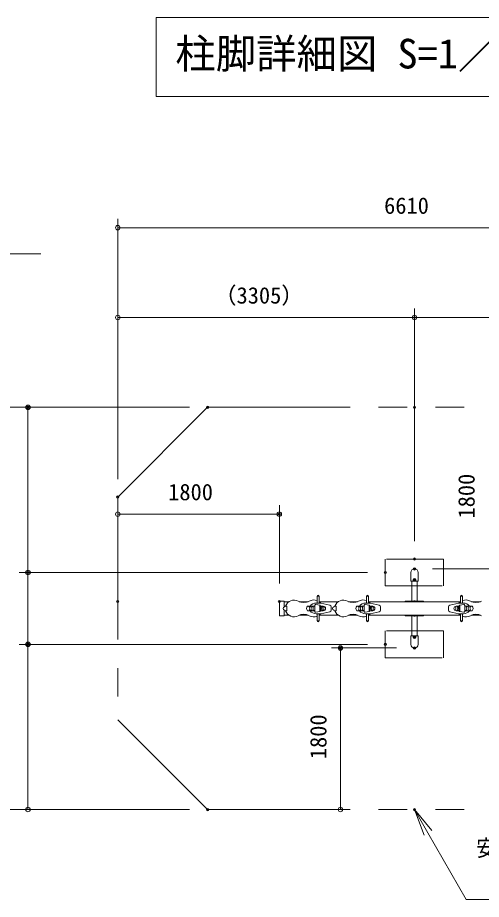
# Model space of a CAD drawing. Units: millimetres at full size, sheet at 1:10, with parts at other scales. Extents: x 5 to 8405, y -12 to 5952.
# Drawn here: x 6318 to 7351, y 1122 to 3086 of the extents above; entities that cross this region are included whole.
import ezdxf
from ezdxf.enums import TextEntityAlignment as Align

# ---------------------------------------------------------------- set-up
doc = ezdxf.new("R2010")
doc.units = ezdxf.units.MM
doc.header["$LTSCALE"] = 10
doc.header["$PDMODE"] = 32
doc.header["$PDSIZE"] = 5
doc.linetypes.add('USER1', pattern=[19.05, 12.7, -6.35])
doc.linetypes.add('USER3', pattern=[63.5, 31.75, -6.35, 6.35, -6.35, 6.35, -6.35])
doc.layers.add('LY_5', color=7, linetype='Continuous', lineweight=0)
doc.layers.add('LY_6', color=7, linetype='Continuous', lineweight=0)
doc.styles.add('ＭＳ ゴシック', font='')
doc.styles.get('ＭＳ ゴシック').set_extended_font_data('MS Gothic')

# ---------------------------------------------------------------- blocks, each defined once
blk = doc.blocks.new('-014-_DOTBLANK')
at = {"color": 7, "linetype": 'Continuous', "lineweight": 0}
blk.add_line((-0.5, 0), (-1, 0), dxfattribs=at)
blk.add_circle((0, 0), 0.5, dxfattribs=at)
blk = doc.blocks.new('-003-_U3')
at = {"color": 7, "linetype": 'Continuous', "lineweight": 0}
for p, q in [((-1, 0.1667), (0, 0)), ((0, 0), (-1, 0)), ((-1, -0.1667), (0, 0))]:
    blk.add_line(p, q, dxfattribs=at)

msp = doc.modelspace()

# ---------------------------------------------------------------- hatches: boundary and pattern name
at = {"layer": 'LY_6'}
for points in [[(7182.19, 1786.38), (7182.19, 1785.18), (7180.99, 1785.18)], [(7223.39, 1785.18), (7222.19, 1785.18), (7222.19, 1786.38)], [(7182.19, 1755.18), (7182.19, 1753.98), (7180.99, 1755.18)], [(7223.39, 1755.18), (7222.19, 1753.98), (7222.19, 1755.18)]]:
    msp.add_hatch(color=256, dxfattribs=at).paths.add_polyline_path(points)

# ---------------------------------------------------------------- linework, layer by layer
at = {"layer": 'LY_5', "lineweight": 18}
for p, q in [((7762.46, 3086.13), (6626.46, 3086.13)), ((6626.46, 3086.13), (6626.46, 2910.13)), ((6626.46, 2910.13), (7762.46, 2910.13))]:
    msp.add_line(p, q, dxfattribs=at)
at = {"layer": 'LY_5', "linetype": 'USER3'}
for p, q in [((6541.19, 2018.18), (6741.19, 2218.18)), ((6741.19, 2218.18), (7663.19, 2218.18)), ((6541.19, 2018.18), (6541.19, 1522.18)), ((6741.19, 1322.18), (6541.19, 1522.18)), ((6741.19, 1322.18), (7663.19, 1322.18))]:
    msp.add_line(p, q, dxfattribs=at)
at = {"layer": 'LY_5', "linetype": 'USER1'}
for p, q in [((7267.19, 1880.18), (7137.19, 1880.18)), ((7137.19, 1880.18), (7137.19, 1820.18)), ((7267.19, 1820.18), (7267.19, 1880.18)), ((7137.19, 1820.18), (7267.19, 1820.18)), ((7200.55, 1786.38), (7200.55, 1785.18)), ((7203.83, 1786.38), (7203.83, 1785.18)), ((7200.55, 1755.18), (7200.55, 1753.98)), ((7203.83, 1755.18), (7203.83, 1753.98)), ((7267.19, 1720.18), (7137.19, 1720.18)), ((7137.19, 1720.18), (7137.19, 1660.18)), ((7267.19, 1660.18), (7267.19, 1720.18)), ((7137.19, 1660.18), (7267.19, 1660.18))]:
    msp.add_line(p, q, dxfattribs=at)
at = {"layer": 'LY_5'}
for p, q in [((7194.19, 1831.48), (7194.19, 1850.18)), ((7199.19, 1857.8), (7199.19, 1858.39)), ((7204.99, 1858.59), (7199.39, 1858.59)), ((7199.79, 1858.59), (7199.79, 1859.09)), ((7199.79, 1859.09), (7204.59, 1859.09)), ((7199.79, 1858.59), (7204.59, 1858.59)), ((7200.09, 1859.29), (7204.29, 1859.29)), ((7200.09, 1859.29), (7200.09, 1859.09)), ((7200.09, 1859.09), (7204.29, 1859.09)), ((7201.19, 1860.25), (7203.19, 1860.25)), ((7204.29, 1859.29), (7204.29, 1859.09)), ((7204.59, 1859.09), (7204.59, 1858.59)), ((7205.19, 1857.8), (7205.19, 1858.39)), ((7210.19, 1831.48), (7210.19, 1850.18)), ((7194.49, 1831.18), (7209.89, 1831.18)), ((7196.14, 1831.18), (7196.14, 1786.38)), ((7199.19, 1831.18), (7199.19, 1834.18)), ((7201.73, 1834.98), (7201.27, 1834.18)), ((7201.27, 1834.18), (7201.73, 1833.38)), ((7202.65, 1834.98), (7201.73, 1834.98)), ((7201.73, 1833.38), (7202.65, 1833.38)), ((7203.11, 1834.18), (7202.65, 1834.98)), ((7202.65, 1833.38), (7203.11, 1834.18)), ((7205.19, 1831.18), (7205.19, 1834.18)), ((7208.24, 1831.18), (7208.24, 1786.38)), ((6985.27, 1782.18), (6985.27, 1797.48)), ((6989.67, 1797.48), (6985.27, 1797.48)), ((6989.67, 1782.18), (6989.67, 1797.48)), ((7095.27, 1782.18), (7095.27, 1797.48)), ((7099.67, 1797.48), (7095.27, 1797.48)), ((7099.67, 1782.18), (7099.67, 1797.48)), ((7304.71, 1782.18), (7304.71, 1797.48)), ((7304.71, 1797.48), (7309.11, 1797.48)), ((7309.11, 1782.18), (7309.11, 1797.48)), ((6901.19, 1785.58), (6901.19, 1754.78)), ((6902.19, 1786.58), (6910.99, 1786.58)), ((6906.04, 1786.68), (6907.94, 1786.68)), ((6906.04, 1786.68), (6906.04, 1786.44)), ((6907.94, 1786.68), (6907.94, 1786.44)), ((6911.99, 1785.58), (6911.99, 1773.71)), ((6911.99, 1785.18), (6922.38, 1785.18)), ((6917.87, 1766.01), (6917.87, 1774.35)), ((6945.35, 1785.18), (6965.24, 1785.18)), ((6980.21, 1775.18), (6963.7, 1775.18)), ((6968.18, 1772.98), (6966.77, 1774.4)), ((6972.18, 1772.98), (6970.77, 1774.4)), ((6976.18, 1772.98), (6974.77, 1774.4)), ((6980.21, 1763.54), (6980.21, 1776.82)), ((6991.48, 1777.32), (6982.53, 1778.8)), ((6993.42, 1782.18), (6982.96, 1782.18)), ((6990.06, 1785.18), (7032.38, 1785.18)), ((6992.37, 1772.98), (6990.96, 1774.4)), ((6991.3, 1764.18), (6991.3, 1776.18)), ((6992.31, 1775.18), (6992.31, 1776.33)), ((6999.14, 1775.18), (6992.31, 1775.18)), ((7013.31, 1777.65), (6993.42, 1782.18)), ((6996.37, 1772.98), (6994.96, 1774.4)), ((7000.37, 1772.98), (6998.96, 1774.4)), ((7016.42, 1773.75), (7016.42, 1770.18)), ((7016.42, 1770.18), (7016.42, 1766.61)), ((7027.87, 1766.01), (7027.87, 1774.35)), ((7055.35, 1785.18), (7075.24, 1785.18)), ((7090.21, 1775.18), (7073.7, 1775.18)), ((7078.18, 1772.98), (7076.77, 1774.4)), ((7082.18, 1772.98), (7080.77, 1774.4)), ((7086.18, 1772.98), (7084.77, 1774.4)), ((7090.21, 1763.54), (7090.21, 1776.82)), ((7101.48, 1777.32), (7092.53, 1778.8)), ((7103.42, 1782.18), (7092.96, 1782.18)), ((7100.06, 1785.18), (7304.32, 1785.18)), ((7102.37, 1772.98), (7100.96, 1774.4)), ((7101.3, 1764.18), (7101.3, 1776.18)), ((7102.31, 1775.18), (7102.31, 1776.33)), ((7109.14, 1775.18), (7102.31, 1775.18)), ((7123.31, 1777.65), (7103.42, 1782.18)), ((7106.37, 1772.98), (7104.96, 1774.4)), ((7110.37, 1772.98), (7108.96, 1774.4)), ((7126.42, 1773.75), (7126.42, 1770.18)), ((7126.42, 1770.18), (7126.42, 1766.61)), ((7182.19, 1786.38), (7180.99, 1785.18)), ((7222.19, 1786.38), (7182.19, 1786.38)), ((7182.19, 1786.38), (7182.19, 1785.18)), ((7182.19, 1785.18), (7222.19, 1785.18)), ((7200.59, 1786.98), (7200.79, 1787.18)), ((7200.59, 1786.98), (7203.79, 1786.98)), ((7200.59, 1786.38), (7200.59, 1786.98)), ((7200.79, 1787.18), (7203.59, 1787.18)), ((7203.79, 1786.98), (7203.59, 1787.18)), ((7203.79, 1786.38), (7203.79, 1786.98)), ((7222.19, 1785.18), (7222.19, 1786.38)), ((7222.19, 1786.38), (7223.39, 1785.18)), ((7277.96, 1773.75), (7277.96, 1770.18)), ((7277.96, 1770.18), (7277.96, 1766.61)), ((7281.07, 1777.65), (7300.96, 1782.18)), ((7294.01, 1772.98), (7295.43, 1774.4)), ((7295.24, 1775.18), (7302.07, 1775.18)), ((7298.01, 1772.98), (7299.43, 1774.4)), ((7300.96, 1782.18), (7311.42, 1782.18)), ((7302.01, 1772.98), (7303.43, 1774.4)), ((7302.07, 1775.18), (7302.07, 1776.33)), ((7302.9, 1777.32), (7311.85, 1778.8)), ((7303.08, 1764.18), (7303.08, 1776.18)), ((7314.17, 1763.54), (7314.17, 1776.82)), ((7314.17, 1775.18), (7330.68, 1775.18)), ((7318.2, 1772.98), (7319.61, 1774.4)), ((7322.2, 1772.98), (7323.61, 1774.4)), ((7326.2, 1772.98), (7327.61, 1774.4)), ((7329.15, 1785.18), (7349.03, 1785.18)), ((6902.19, 1753.78), (6910.99, 1753.78)), ((6906.04, 1753.68), (6906.04, 1753.92)), ((6906.04, 1753.68), (6907.94, 1753.68)), ((6907.94, 1753.68), (6907.94, 1753.92)), ((6911.99, 1766.65), (6911.99, 1754.78)), ((6911.99, 1755.18), (6922.38, 1755.18)), ((6945.35, 1755.18), (6965.24, 1755.18)), ((6980.21, 1765.18), (6963.7, 1765.18)), ((6968.23, 1767.38), (6969.65, 1765.96)), ((6972.23, 1767.38), (6973.65, 1765.96)), ((6976.23, 1767.38), (6977.65, 1765.96)), ((6991.48, 1763.04), (6982.53, 1761.56)), ((6993.42, 1758.18), (6982.96, 1758.18)), ((6985.27, 1758.18), (6985.27, 1742.88)), ((6989.67, 1758.18), (6989.67, 1742.88)), ((6990.06, 1755.18), (7032.38, 1755.18)), ((6999.14, 1765.18), (6992.31, 1765.18)), ((6992.31, 1764.03), (6992.31, 1765.18)), ((6992.42, 1767.38), (6993.83, 1765.96)), ((7013.31, 1762.71), (6993.42, 1758.18)), ((6996.42, 1767.38), (6997.83, 1765.96)), ((7000.42, 1767.38), (7001.83, 1765.96)), ((7055.35, 1755.18), (7075.24, 1755.18)), ((7090.21, 1765.18), (7073.7, 1765.18)), ((7078.23, 1767.38), (7079.65, 1765.96)), ((7082.23, 1767.38), (7083.65, 1765.96)), ((7086.23, 1767.38), (7087.65, 1765.96)), ((7101.48, 1763.04), (7092.53, 1761.56)), ((7103.42, 1758.18), (7092.96, 1758.18)), ((7095.27, 1758.18), (7095.27, 1742.88)), ((7099.67, 1758.18), (7099.67, 1742.88)), ((7100.06, 1755.18), (7304.32, 1755.18)), ((7109.14, 1765.18), (7102.31, 1765.18)), ((7102.31, 1764.03), (7102.31, 1765.18)), ((7102.42, 1767.38), (7103.83, 1765.96)), ((7123.31, 1762.71), (7103.42, 1758.18)), ((7106.42, 1767.38), (7107.83, 1765.96)), ((7110.42, 1767.38), (7111.83, 1765.96)), ((7182.19, 1753.98), (7180.99, 1755.18)), ((7222.19, 1755.18), (7182.19, 1755.18)), ((7182.19, 1755.18), (7182.19, 1753.98)), ((7182.19, 1753.98), (7222.19, 1753.98)), ((7196.14, 1753.98), (7196.14, 1709.18)), ((7200.59, 1753.38), (7200.59, 1753.98)), ((7200.59, 1753.38), (7203.79, 1753.38)), ((7200.79, 1753.18), (7200.59, 1753.38)), ((7200.79, 1753.18), (7203.59, 1753.18)), ((7203.59, 1753.18), (7203.79, 1753.38)), ((7203.79, 1753.38), (7203.79, 1753.98)), ((7208.24, 1753.98), (7208.24, 1709.18)), ((7222.19, 1753.98), (7222.19, 1755.18)), ((7222.19, 1753.98), (7223.39, 1755.18)), ((7281.07, 1762.71), (7300.96, 1758.18)), ((7293.96, 1767.38), (7292.55, 1765.96)), ((7295.24, 1765.18), (7302.07, 1765.18)), ((7297.96, 1767.38), (7296.55, 1765.96)), ((7301.96, 1767.38), (7300.55, 1765.96)), ((7300.96, 1758.18), (7311.42, 1758.18)), ((7302.07, 1764.03), (7302.07, 1765.18)), ((7302.9, 1763.04), (7311.85, 1761.56)), ((7304.71, 1758.18), (7304.71, 1742.88)), ((7309.11, 1758.18), (7309.11, 1742.88)), ((7314.17, 1765.18), (7330.68, 1765.18)), ((7318.15, 1767.38), (7316.73, 1765.96)), ((7322.15, 1767.38), (7320.73, 1765.96)), ((7326.15, 1767.38), (7324.73, 1765.96)), ((7329.15, 1755.18), (7349.03, 1755.18)), ((6989.67, 1742.88), (6985.27, 1742.88)), ((7099.67, 1742.88), (7095.27, 1742.88)), ((7304.71, 1742.88), (7309.11, 1742.88)), ((7194.19, 1708.88), (7194.19, 1690.18)), ((7209.89, 1709.18), (7194.49, 1709.18)), ((7199.19, 1709.18), (7199.19, 1706.18)), ((7205.19, 1709.18), (7205.19, 1706.18)), ((7210.19, 1708.88), (7210.19, 1690.18)), ((7201.73, 1706.98), (7201.27, 1706.18)), ((7201.27, 1706.18), (7201.73, 1705.38)), ((7202.65, 1706.98), (7201.73, 1706.98)), ((7201.73, 1705.38), (7202.65, 1705.38)), ((7203.11, 1706.18), (7202.65, 1706.98)), ((7202.65, 1705.38), (7203.11, 1706.18)), ((7199.19, 1682.56), (7199.19, 1681.97)), ((7199.39, 1681.77), (7204.99, 1681.77)), ((7204.59, 1681.77), (7199.79, 1681.77)), ((7199.79, 1681.27), (7199.79, 1681.77)), ((7204.59, 1681.27), (7199.79, 1681.27)), ((7204.29, 1681.27), (7200.09, 1681.27)), ((7200.09, 1681.07), (7200.09, 1681.27)), ((7204.29, 1681.07), (7200.09, 1681.07)), ((7203.19, 1680.11), (7201.19, 1680.11)), ((7204.29, 1681.07), (7204.29, 1681.27)), ((7204.59, 1681.77), (7204.59, 1681.27)), ((7205.19, 1682.56), (7205.19, 1681.97))]:
    msp.add_line(p, q, dxfattribs=at)
for centre, radius in [((7202.19, 1834.18), 2.4), ((7202.19, 1834.18), 2.1), ((7202.19, 1834.18), 1), ((7202.19, 1706.18), 2.4), ((7202.19, 1706.18), 2.1), ((7202.19, 1706.18), 1)]:
    msp.add_circle(centre, radius, dxfattribs=at)
for centre, radius, start, end in [((7202.19, 1850.18), 8, 0, 180), ((7198.89, 1857.8), 0.3, 293.73074, 0), ((7199.39, 1858.39), 0.2, 90, 180), ((7202.19, 1857.99), 2.47, 113.90552, 148.31866), ((7202.19, 1857.99), 2.47, 31.68134, 66.09448), ((7204.99, 1858.39), 0.2, 0, 90), ((7205.49, 1857.8), 0.3, 180, 246.26926), ((7194.49, 1831.48), 0.3, 180, 270), ((7202.19, 1834.18), 3, 0, 180), ((7209.89, 1831.48), 0.3, 270, 0), ((6933.66, 1769.14), 19.61, 61.05321, 161.54096), ((6977.88, 1768.18), 20.91, 69.2862, 119.96081), ((6987.47, 1797.48), 2.2, 0, 180), ((7043.66, 1769.14), 19.61, 61.05321, 161.54096), ((7087.88, 1768.18), 20.91, 69.2862, 119.96081), ((7097.47, 1797.48), 2.2, 0, 180), ((7306.91, 1797.48), 2.2, 0, 180), ((7316.5, 1768.18), 20.91, 60.03919, 110.7138), ((6902.19, 1785.58), 1, 90, 180), ((6906.99, 1775.42), 11.3, 85.17794, 94.82206), ((6916.75, 1767.65), 7.7, 88.95601, 160.83906), ((6916.75, 1772.71), 7.7, 199.16094, 271.04399), ((6910.99, 1785.58), 1, 0, 90), ((6916.87, 1774.35), 1, 0, 88.95601), ((6955.29, 1807.36), 24.31, 240.03919, 299.96081), ((6977.11, 1765.84), 16.34, 145.13955, 164.5993), ((6977.11, 1774.52), 16.34, 195.4007, 214.86045), ((6969.65, 1768.79), 2, 135.97846, 225), ((6966.77, 1771.57), 2, 315.97846, 45), ((6983, 1765.84), 16.34, 89.84247, 145.13955), ((6973.65, 1768.79), 2, 135.97846, 225), ((6970.77, 1771.57), 2, 315.97846, 45), ((6977.65, 1768.79), 2, 135.97846, 225), ((6974.77, 1771.57), 2, 315.97846, 45), ((6982.21, 1776.82), 2, 80.61809, 180), ((6977.88, 1768.18), 20.91, 42.01152, 55.66094), ((6987.08, 1770.18), 7.24, 305.64521, 54.35479), ((6991.31, 1776.33), 1, 0, 80.61809), ((6993.83, 1768.79), 2, 135.97846, 225), ((6990.96, 1771.57), 2, 315.97846, 45), ((6997.83, 1768.79), 2, 135.97846, 225), ((6994.96, 1771.57), 2, 315.97846, 45), ((6999.14, 1770.18), 5, 270, 90), ((7001.83, 1768.79), 2, 135.97846, 225), ((6998.96, 1771.57), 2, 315.97846, 45), ((7012.42, 1773.75), 4, 0, 77.18319), ((7026.75, 1767.65), 7.7, 88.95601, 160.83906), ((7026.75, 1772.71), 7.7, 199.16094, 271.04399), ((7026.87, 1774.35), 1, 0, 88.95601), ((7065.29, 1807.36), 24.31, 240.03919, 299.96081), ((7087.11, 1765.84), 16.34, 145.13955, 164.5993), ((7087.11, 1774.52), 16.34, 195.4007, 214.86045), ((7079.65, 1768.79), 2, 135.97846, 225), ((7076.77, 1771.57), 2, 315.97846, 45), ((7093, 1765.84), 16.34, 89.84247, 145.13955), ((7083.65, 1768.79), 2, 135.97846, 225), ((7080.77, 1771.57), 2, 315.97846, 45), ((7087.65, 1768.79), 2, 135.97846, 225), ((7084.77, 1771.57), 2, 315.97846, 45), ((7092.21, 1776.82), 2, 80.61809, 180), ((7087.88, 1768.18), 20.91, 42.01152, 55.66094), ((7097.08, 1770.18), 7.24, 305.64521, 54.35479), ((7101.31, 1776.33), 1, 0, 80.61809), ((7103.83, 1768.79), 2, 135.97846, 225), ((7100.96, 1771.57), 2, 315.97846, 45), ((7107.83, 1768.79), 2, 135.97846, 225), ((7104.96, 1771.57), 2, 315.97846, 45), ((7109.14, 1770.18), 5, 270, 90), ((7111.83, 1768.79), 2, 135.97846, 225), ((7108.96, 1771.57), 2, 315.97846, 45), ((7122.42, 1773.75), 4, 0, 77.18319), ((7281.96, 1773.75), 4, 102.81681, 180), ((7295.24, 1770.18), 5, 90, 270), ((7295.43, 1771.57), 2, 135, 224.02154), ((7292.55, 1768.79), 2, 315, 44.02154), ((7299.43, 1771.57), 2, 135, 224.02154), ((7296.55, 1768.79), 2, 315, 44.02154), ((7307.3, 1770.18), 7.24, 125.64521, 234.35479), ((7316.5, 1768.18), 20.91, 124.33906, 137.98848), ((7303.43, 1771.57), 2, 135, 224.02154), ((7300.55, 1768.79), 2, 315, 44.02154), ((7303.07, 1776.33), 1, 99.38191, 180), ((7311.38, 1765.84), 16.34, 34.86045, 90.15753), ((7312.17, 1776.82), 2, 0, 99.38191), ((7319.61, 1771.57), 2, 135, 224.02154), ((7316.73, 1768.79), 2, 315, 44.02154), ((7323.61, 1771.57), 2, 135, 224.02154), ((7320.73, 1768.79), 2, 315, 44.02154), ((7327.61, 1771.57), 2, 135, 224.02154), ((7324.73, 1768.79), 2, 315, 44.02154), ((7339.09, 1807.36), 24.31, 240.03919, 299.96081), ((7317.27, 1765.84), 16.34, 15.4007, 34.86045), ((7317.27, 1774.52), 16.34, 325.13955, 344.59931), ((6902.19, 1754.78), 1, 180, 270), ((6906.99, 1764.94), 11.3, 265.17794, 274.82206), ((6910.99, 1754.78), 1, 270, 0), ((6933.66, 1771.22), 19.61, 198.45904, 298.94679), ((6916.87, 1766.01), 1, 271.04399, 0), ((6955.29, 1733), 24.31, 60.03919, 119.96081), ((6977.88, 1772.18), 20.91, 240.03919, 290.7138), ((6983, 1774.52), 16.34, 214.86045, 270.15753), ((6982.21, 1763.54), 2, 180, 279.38191), ((6977.88, 1772.18), 20.91, 304.33906, 317.98848), ((6991.31, 1764.03), 1, 279.38191, 0), ((7012.42, 1766.61), 4, 282.81681, 0), ((7043.66, 1771.22), 19.61, 198.45904, 298.94679), ((7026.87, 1766.01), 1, 271.04399, 0), ((7065.29, 1733), 24.31, 60.03919, 119.96081), ((7087.88, 1772.18), 20.91, 240.03919, 290.7138), ((7093, 1774.52), 16.34, 214.86045, 270.15753), ((7092.21, 1763.54), 2, 180, 279.38191), ((7087.88, 1772.18), 20.91, 304.33906, 317.98848), ((7101.31, 1764.03), 1, 279.38191, 0), ((7122.42, 1766.61), 4, 282.81681, 0), ((7281.96, 1766.61), 4, 180, 257.18319), ((7316.5, 1772.18), 20.91, 222.01152, 235.66094), ((7303.07, 1764.03), 1, 180, 260.61809), ((7316.5, 1772.18), 20.91, 249.28619, 299.96081), ((7311.38, 1774.52), 16.34, 269.84247, 325.13955), ((7312.17, 1763.54), 2, 260.61809, 0), ((7339.09, 1733), 24.31, 60.03919, 119.96081), ((6987.47, 1742.88), 2.2, 180, 0), ((7097.47, 1742.88), 2.2, 180, 0), ((7306.91, 1742.88), 2.2, 180, 0), ((7194.49, 1708.88), 0.3, 90, 180), ((7209.89, 1708.88), 0.3, 0, 90), ((7202.19, 1690.18), 8, 180, 0), ((7202.19, 1706.18), 3, 180, 0), ((7198.89, 1682.56), 0.3, 0, 66.26926), ((7199.39, 1681.97), 0.2, 180, 270), ((7202.19, 1682.37), 2.47, 211.68134, 246.09448), ((7202.19, 1682.37), 2.47, 293.90552, 328.31866), ((7204.99, 1681.97), 0.2, 270, 0), ((7205.49, 1682.56), 0.3, 113.73074, 180)]:
    msp.add_arc(centre, radius, start, end, dxfattribs=at)
at = {"layer": 'LY_6'}
for p, q in [((6541.19, 2058.18), (6541.19, 2638.18)), ((6541.19, 2618.18), (7863.19, 2618.18)), ((6008.28, 2560.23), (6369.76, 2560.23)), ((6541.19, 2058.18), (6541.19, 2438.18)), ((7202.19, 1920.18), (7202.19, 2438.18)), ((7202.19, 1920.18), (7202.19, 2438.18)), ((6541.19, 2418.18), (7202.19, 2418.18)), ((7202.19, 2418.18), (7863.19, 2418.18)), ((6701.19, 2218.18), (6121.19, 2218.18)), ((6701.19, 2218.18), (6321.19, 2218.18)), ((6341.19, 1850.18), (6341.19, 2218.18)), ((6901.19, 1825.58), (6901.19, 2000.18)), ((6541.19, 1980.18), (6901.19, 1980.18)), ((7097.19, 1850.18), (6321.19, 1850.18)), ((7097.19, 1850.18), (6321.19, 1850.18)), ((6341.19, 1690.18), (6341.19, 1850.18)), ((7242.19, 1858.18), (7387.19, 1858.18)), ((7097.19, 1690.18), (6321.19, 1690.18)), ((7097.19, 1690.18), (6321.19, 1690.18)), ((6341.19, 1322.18), (6341.19, 1690.18)), ((7162.19, 1682.18), (7017.19, 1682.18)), ((7037.19, 1322.18), (7037.19, 1682.18)), ((6701.19, 1322.18), (6121.19, 1322.18)), ((6701.19, 1322.18), (6321.19, 1322.18)), ((7232.19, 1270.22), (7317.66, 1122.18)), ((7317.66, 1122.18), (7337.66, 1122.18)), ((7337.66, 1122.18), (7977.02, 1122.18))]:
    msp.add_line(p, q, dxfattribs=at)
for points in [[(7182.19, 1786.38), (7182.19, 1785.18), (7180.99, 1785.18)], [(7223.39, 1785.18), (7222.19, 1785.18), (7222.19, 1786.38)], [(7182.19, 1755.18), (7182.19, 1753.98), (7180.99, 1755.18)], [(7223.39, 1755.18), (7222.19, 1753.98), (7222.19, 1755.18)]]:
    msp.add_lwpolyline(points, close=True, dxfattribs=at)
for p in [(7202.19, 2418.18), (6341.19, 2218.18), (6741.19, 2218.18), (6741.19, 2218.18), (7202.19, 2218.18), (6541.19, 2018.18), (6541.19, 2018.18), (6901.19, 1980.18), (7202.19, 1880.18), (7202.19, 1880.18), (6341.19, 1850.18), (7137.19, 1850.18), (7137.19, 1850.18), (7202.19, 1858.18), (6541.19, 1785.58), (6901.19, 1785.58), (6341.19, 1690.18), (7137.19, 1690.18), (7137.19, 1690.18), (7037.19, 1682.18), (7202.19, 1682.18), (6741.19, 1322.18), (6741.19, 1322.18), (7202.19, 1322.18)]:
    msp.add_point(p, dxfattribs=at)

# ---------------------------------------------------------------- block references
for name, p, xscale, yscale, rotation in [('-014-_DOTBLANK', (6541.19, 2618.18), 10, 10, 180), ('-014-_DOTBLANK', (6541.19, 2418.18), 10, 10, 180), ('-014-_DOTBLANK', (7202.19, 2418.18), 10, 10, 180), ('-014-_DOTBLANK', (6341.19, 2218.18), 10, 10, 90), ('-014-_DOTBLANK', (6541.19, 1980.18), 10, 10, 180), ('-014-_DOTBLANK', (6341.19, 1850.18), 10, 10, 270), ('-014-_DOTBLANK', (6341.19, 1850.18), 10, 10, 90), ('-014-_DOTBLANK', (6341.19, 1690.18), 10, 10, 270), ('-014-_DOTBLANK', (6341.19, 1690.18), 10, 10, 90), ('-014-_DOTBLANK', (7037.19, 1682.18), 10, 10, 90), ('-014-_DOTBLANK', (6341.19, 1322.18), 10, 10, 270), ('-014-_DOTBLANK', (7037.19, 1322.18), 10, 10, 270), ('-003-_U3', (7202.19, 1322.18), 60, 60, 120)]:
    msp.add_blockref(name, p, dxfattribs=dict(at, xscale=xscale, yscale=yscale, rotation=rotation))
at = {"layer": 'LY_6', "xscale": 10, "yscale": 10}
for p in [(7202.19, 2418.18), (6901.19, 1980.18)]:
    msp.add_blockref('-014-_DOTBLANK', p, dxfattribs=at)

# ---------------------------------------------------------------- texts
at = {"layer": 'LY_5', "style": 'ＭＳ ゴシック'}
msp.add_text('柱脚詳細図 S=1／10', height=65.98, dxfattribs=at).set_placement((6669.5, 2953.13), align=Align.BOTTOM_LEFT)
at = {"layer": 'LY_6', "style": 'ＭＳ ゴシック'}
for s, p in [('6610', (7134.54, 2638.18)), ('（3305）', (6755.8, 2438.18)), ('1800', (6653.47, 2000.18))]:
    msp.add_text(s, height=36.66, dxfattribs=at).set_placement(p, align=Align.BOTTOM_LEFT)
for p in [(7347.19, 1970.45), (7017.19, 1434.45)]:
    msp.add_text('1800', height=36.66, rotation=90, dxfattribs=at).set_placement(p, align=Align.BOTTOM_LEFT)
at = {"layer": 'LY_6', "style": 'ＭＳ ゴシック', "width": 0.9}
msp.add_text('安全領域を示す', height=36.66, dxfattribs=at).set_placement((7339.66, 1207.18), align=Align.BOTTOM_LEFT)

doc.saveas('drawing.dxf')
